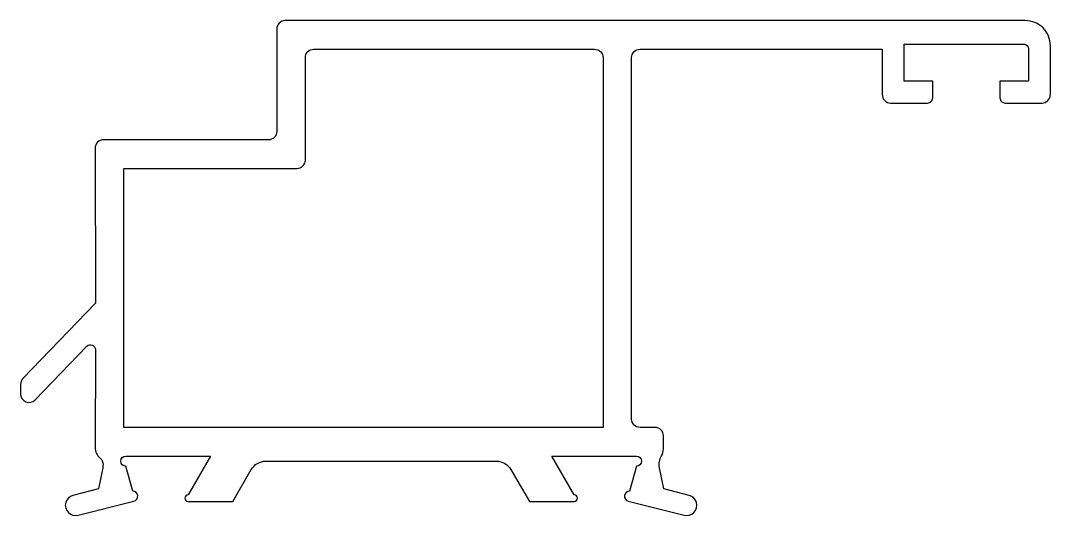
# Model space of a CAD drawing. Extents: x 346.9 to 408.1, y 201.9 to 231.3.
import ezdxf

# ---------------------------------------------------------------- set-up
doc = ezdxf.new("R2010")
doc.units = 0
doc.layers.get('0').update_dxf_attribs({"linetype": 'CONTINUOUS'})
doc.layers.add('ERCAN', color=220, linetype='CONTINUOUS')

msp = doc.modelspace()

# ---------------------------------------------------------------- linework, layer by layer
msp.add_lwpolyline([(381.546, 207.112), (353.048, 207.112), (353.048, 222.512), (363.346, 222.512, 0.414214), (363.846, 223.012), (363.846, 229.1, -0.414214), (364.346, 229.6), (381.046, 229.6, -0.414214), (381.546, 229.1)], format="xyb", close=True)
at = {"layer": 'ERCAN', "color": 7}
msp.add_lwpolyline([(398.646, 226.4), (400.846, 226.4, 0.414214), (401.146, 226.7), (401.146, 227.7), (399.446, 227.7), (399.446, 229.9), (406.546, 229.9, -0.414214), (406.846, 229.6), (406.846, 227.7), (405.146, 227.7), (405.146, 226.7, 0.414214), (405.446, 226.4), (407.646, 226.4, 0.414214), (408.146, 226.9), (408.146, 229.8, 0.414214), (406.646, 231.3), (362.646, 231.3, 0.414214), (362.146, 230.8), (362.146, 224.712, -0.414214), (361.646, 224.212), (351.845, 224.212, 0.414897), (351.345, 223.711), (351.367, 214.496), (347.054, 210.023, 0.194178), (346.914, 209.676), (346.914, 209.1, 0.674792), (347.774, 208.753), (350.851, 211.943, -0.674792), (351.367, 211.735), (351.348, 205.914, 0.223505), (351.638, 205.298, -0.225469), (351.819, 204.909, -0.049244), (351.799, 204.713), (351.54, 203.465), (350.029, 203.069, 1.019099), (350.342, 201.91), (353.656, 202.732, 0.888706), (353.581, 203.323), (353.175, 204.812, -1), (353.175, 205.412), (358.208, 205.412), (356.88, 203.112, 1), (356.88, 202.712), (359.536, 202.712), (360.633, 204.612, -0.267949), (361.499, 205.112), (375.205, 205.112, -0.267949), (376.071, 204.612), (377.168, 202.712), (379.824, 202.712, 1), (379.824, 203.112), (378.496, 205.412), (383.529, 205.412, -1), (383.529, 204.812), (383.123, 203.323, 0.888706), (383.048, 202.732), (386.362, 201.91, 1.019099), (386.675, 203.069), (385.164, 203.465), (384.906, 204.713, -0.187102), (385.025, 205.427, 0.134696), (385.137, 205.835), (385.137, 206.612, 0.414214), (384.637, 207.112), (383.746, 207.112, -0.414214), (383.246, 207.612), (383.246, 229.1, -0.414214), (383.746, 229.6), (398.146, 229.6), (398.146, 226.9, 0.414214)], format="xyb", close=True, dxfattribs=at)

doc.saveas('drawing.dxf')
